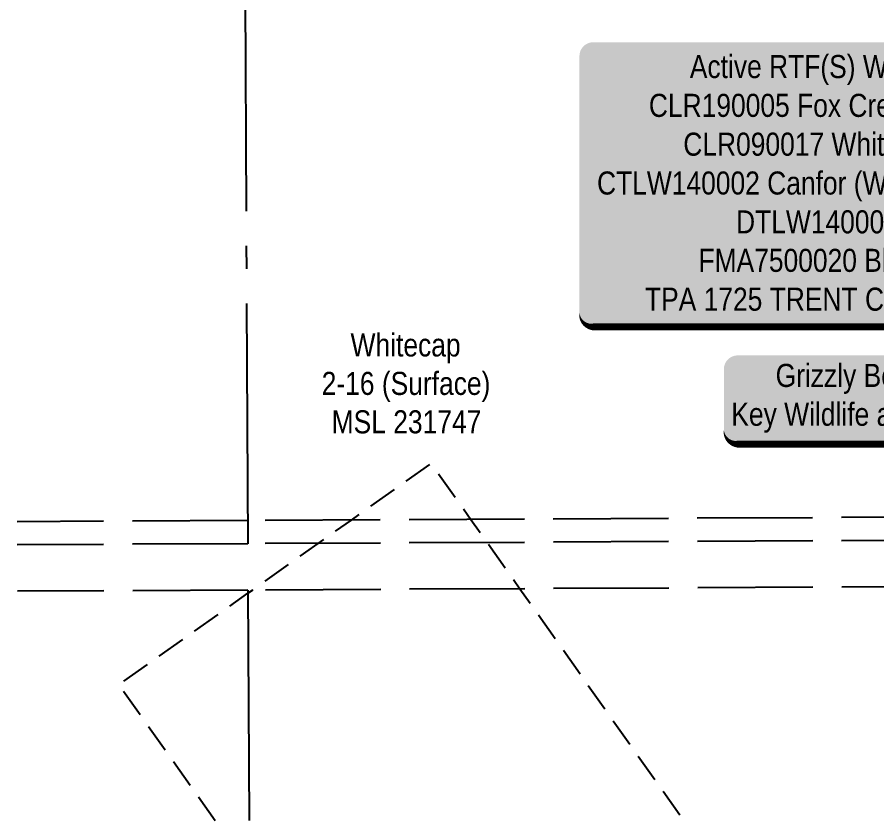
# Model space of a CAD drawing. Extents: x 521099 to 549685, y 6023217 to 6034691.
# Drawn here: x 521934.2 to 522307.1, y 6032804.6 to 6033153.1 of the extents above; entities that cross this region are included whole.
import ezdxf

# ---------------------------------------------------------------- set-up
doc = ezdxf.new("R2010")
doc.units = 0
doc.header["$LTSCALE"] = 5
for name, pattern in [('foc-ACCESSROAD', [3.75, 2.5, -1.25]), ('foc-QUARTERLINE', [33, 25, -3, 2, -3]), ('foc-UNSURVEYED', [12.5, 10, -2.5])]:
    doc.linetypes.add(name, pattern=pattern)
for name, color, linetype in [('AS-WILDLIFE-BLOCK', 131, 'Continuous'), ('C-WS', 13, 'foc-ACCESSROAD'), ('L-QSEC', 8, 'foc-QUARTERLINE'), ('L-USEC', 7, 'foc-UNSURVEYED')]:
    doc.layers.add(name, color=color, linetype=linetype)
doc.layers.add('C-WS-T', color=13, linetype='Continuous', lineweight=9)
doc.styles.add('80', font='ARIALN.TTF', dxfattribs={"height": 10})
doc.styles.add('80L', font='ARIALN.TTF', dxfattribs={"height": 10})

# ---------------------------------------------------------------- blocks, each defined once
blk = doc.blocks.new('*U782')
h = blk.add_hatch(color=255)
edge = h.paths.add_edge_path()
edge.add_line((-141.5, -62.5), (141.5, -62.5))
edge.add_arc((141.5, -56.5), 6, 270, 360)
edge.add_line((147.5, -56.5), (147.5, 55))
edge.add_arc((141.5, 55), 6, 0, 90)
edge.add_line((141.5, 61), (-141.5, 61))
edge.add_arc((-141.5, 55), 6, 90, 180)
edge.add_line((-147.5, 55), (-147.5, -56.5))
edge.add_arc((-141.5, -56.5), 6, 180, 270)
at = {"color": 44, "flags": 128}
blk.add_lwpolyline([(-141.5, -62.5, 3, 3, 0), (141.5, -62.5, 3, 3, 0.414214), (147.5, -56.5, 3, 3, 0), (147.5, 55, 3, 0, 0.414214), (141.5, 61, 0, 0, 0), (-141.5, 61, 0, 0, 0.414214), (-147.5, 55, 0, 0, 0), (-147.5, -56.5, 0, 3, 0.414214)], format="xyseb", close=True, dxfattribs=at)
at = {"color": 44, "style": '80'}
blk.add_attdef('ENTER_TEXT_001', (-35.99, -5), '', height=10, dxfattribs=at)
blk = doc.blocks.new('*U974')
h = blk.add_hatch(color=255)
edge = h.paths.add_edge_path()
edge.add_line((-84, -20), (84, -20))
edge.add_arc((84, -14), 6, 270, 360)
edge.add_line((90, -14), (90, 12.5))
edge.add_arc((84, 12.5), 6, 0, 90)
edge.add_line((84, 18.5), (-84, 18.5))
edge.add_arc((-84, 12.5), 6, 90, 180)
edge.add_line((-90, 12.5), (-90, -14))
edge.add_arc((-84, -14), 6, 180, 270)
at = {"color": 131, "flags": 128}
blk.add_lwpolyline([(-84, -20, 3, 3, 0), (84, -20, 3, 3, 0.414214), (90, -14, 3, 3, 0), (90, 12.5, 3, 0, 0.414214), (84, 18.5, 0, 0, 0), (-84, 18.5, 0, 0, 0.414214), (-90, 12.5, 0, 0, 0), (-90, -14, 0, 3, 0.414214)], format="xyseb", close=True, dxfattribs=at)
at = {"color": 131, "style": '80'}
blk.add_attdef('ENTER_TEXT_001', (-35.99, -5), '', height=10, dxfattribs=at)

msp = doc.modelspace()

# ---------------------------------------------------------------- linework, layer by layer
at = {"layer": 'C-WS', "flags": 128}
msp.add_lwpolyline([(522020.061, 6032804.606), (521978.283, 6032863.611), (522034.295, 6032903.264), (522036.232, 6032904.635), (522079.137, 6032935.007), (522113.795, 6032959.543), (522130.981, 6032935.263), (522152.256, 6032905.209), (522222.757, 6032805.624)], dxfattribs=at)
at = {"layer": 'L-QSEC', "flags": 128}
for points in [[(522030.443, 6033688.887), (522034.19, 6032924.741)], [(522034.288, 6032904.626), (522034.779, 6032804.68)]]:
    msp.add_lwpolyline(points, dxfattribs=at)
at = {"layer": 'L-USEC', "flags": 128}
for points in [[(522841.694, 6032938.841), (522034.141, 6032934.794)], [(522034.141, 6032934.794), (521934.193, 6032934.293)], [(522841.745, 6032928.788), (522034.19, 6032924.741)], [(522034.19, 6032924.741), (521934.242, 6032924.24)], [(522841.845, 6032908.682), (522034.289, 6032904.635)], [(522034.289, 6032904.635), (521934.341, 6032904.134)]]:
    msp.add_lwpolyline(points, dxfattribs=at)

# ---------------------------------------------------------------- block references
ref = msp.add_blockref('*U782', (522325.485, 6033081.229), dxfattribs=dict(xscale=0.99948145, yscale=0.99948145, zscale=0.99948145))
ref.add_attrib('ENTER_TEXT_001', 'Active RTF(S) Whitecap Resources Inc', (522225.956, 6033126.666), dxfattribs={"color": 44, "height": 9.99481, "style": '80'})
ref.add_attrib('ENTER_TEXT_002', 'CLR190005 Fox Creek Office - Lands Division', (522208.196, 6033109.831), dxfattribs={"color": 44, "height": 9.99481, "style": '80'})
ref.add_attrib('ENTER_TEXT_003', 'CLR090017 Whitecourt Office - Forestry', (522223.123, 6033092.995), dxfattribs={"color": 44, "height": 9.99481, "style": '80'})
ref.add_attrib('ENTER_TEXT_004', 'CTLW140002 Canfor (Whitecourt) Forest Products Ltd.', (522185.697, 6033076.16), dxfattribs={"color": 44, "height": 9.99481, "style": '80'})
ref.add_attrib('ENTER_TEXT_005', 'DTLW140006 ANC Timber Ltd.', (522246.007, 6033059.325), dxfattribs={"color": 44, "height": 9.99481, "style": '80'})
ref.add_attrib('ENTER_TEXT_006', 'FMA7500020 Blue Ridge Lumber Inc.', (522229.702, 6033042.626), dxfattribs={"color": 44, "height": 9.99481, "style": '80'})
ref.add_attrib('ENTER_TEXT_007', 'TPA 1725 TRENT CHRISTOPHER PACKHAM', (522206.498, 6033025.79), dxfattribs={"color": 44, "height": 9.99481, "style": '80'})
at = {"layer": 'AS-WILDLIFE-BLOCK'}
ref = msp.add_blockref('*U974', (522330.723, 6032987.928), dxfattribs=at)
ref.add_attrib('ENTER_TEXT_001', 'Grizzly Bear Support Zone', (522263.158, 6032992.728), dxfattribs={"layer": '0', "color": 131, "height": 10, "style": '80'})
ref.add_attrib('ENTER_TEXT_002', 'Key Wildlife and Biodiversity Zone', (522243.949, 6032975.891), dxfattribs={"layer": '0', "color": 131, "height": 10, "style": '80'})

# ---------------------------------------------------------------- texts
at = {"layer": 'C-WS-T', "insert": (522064.787, 6033015.928), "char_height": 9.99481, "width": 75.12923, "attachment_point": 1, "style": '80L'}
msp.add_mtext('\\pi14.013;Whitecap\\P\\pi1.4817;2-16 (Surface)\\P\\pi5.7973;MSL 231747', dxfattribs=at)

doc.saveas('drawing.dxf')
